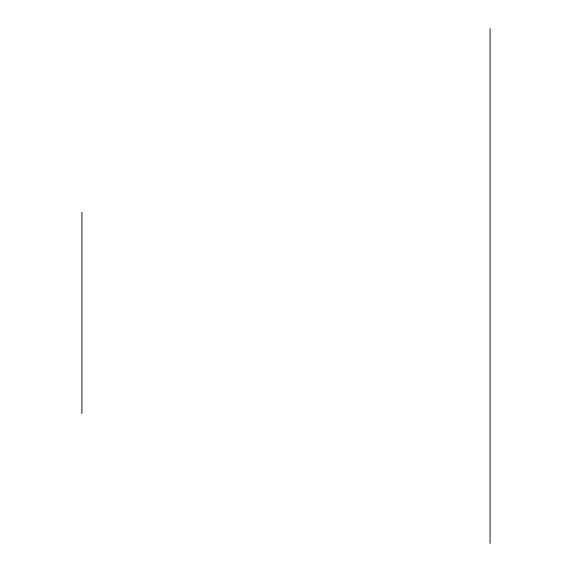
<?xml version="1.0" encoding="UTF-8"?>
<svg xmlns="http://www.w3.org/2000/svg" width="572" height="572" viewBox="0 0 572 572"><rect width="100%" height="100%" fill="white"/><g stroke="black" fill="none" stroke-linecap="round" stroke-linejoin="round"><path stroke-width="0.86" d="M490.082 28.6L490.082 543.4M81.918 212.341L81.918 413.463"/></g></svg>
